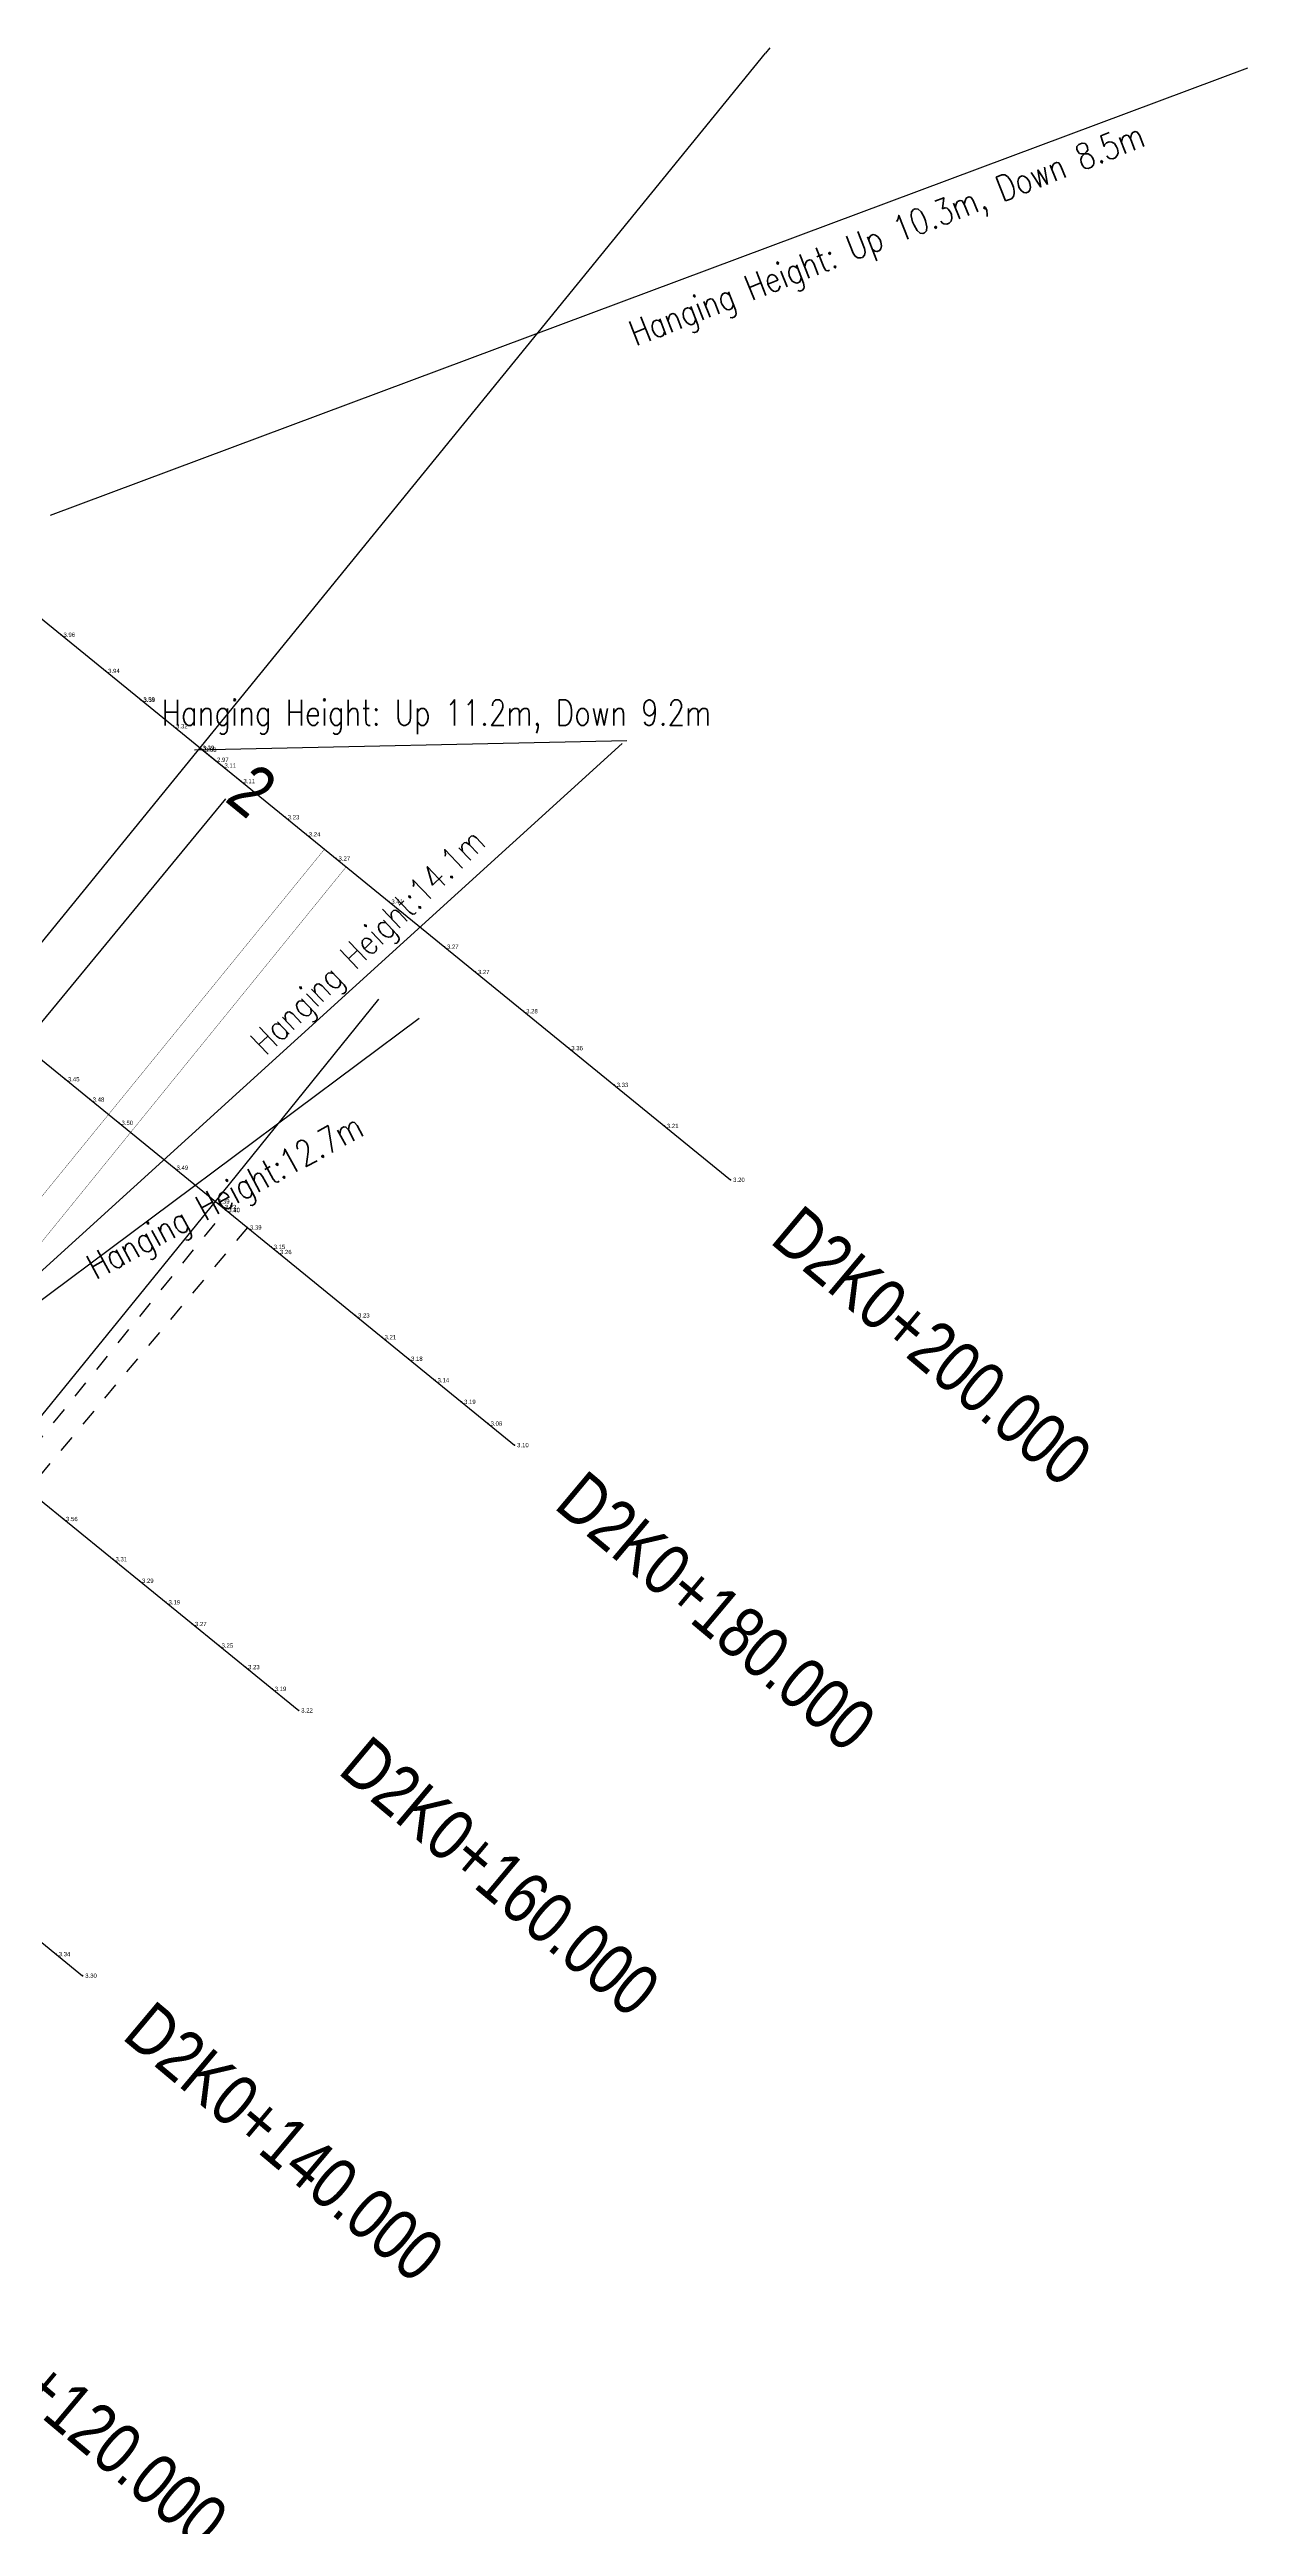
# Model space of a CAD drawing. Header units: metres. Extents: x 570700 to 571606, y 785277 to 786024.
# Drawn here: x 570916.6 to 570986.7, y 785463.8 to 785608.7 of the extents above; entities that cross this region are included whole.
import ezdxf
from ezdxf.enums import TextEntityAlignment as Align

# ---------------------------------------------------------------- set-up
doc = ezdxf.new("R2010")
doc.units = ezdxf.units.M
doc.linetypes.add('X37', pattern=[13, 5, -8])
doc.linetypes.add('X6', pattern=[2, 1, -1])
doc.layers.get('0').update_dxf_attribs({"linetype": 'CONTINUOUS'})
for name, color, linetype in [('DLSS', 4, 'CONTINUOUS'), ('dmx', 7, 'CONTINUOUS'), ('GCD-散点', 1, 'CONTINUOUS'), ('桩号_D2', 2, 'CONTINUOUS'), ('桩号_D3', 2, 'CONTINUOUS'), ('电线悬高等参数', 2, 'CONTINUOUS'), ('道路中线_D2', 7, 'CONTINUOUS')]:
    doc.layers.add(name, color=color, linetype=linetype)
doc.styles.add('EICAD', font='arial.ttf', dxfattribs={"width": 0.8, "height": 2})
doc.styles.get("Standard").update_dxf_attribs({"font": 'rs.shx', "bigfont": 'hztxt.shx'})

# ---------------------------------------------------------------- blocks, each defined once
blk = doc.blocks.new('GC200')
at = {"linetype": 'Continuous', "const_width": 0.2, "flags": 128}
blk.add_lwpolyline([(-0.1, 0, 1), (0.1, 0, 1)], format="xyb", close=True, dxfattribs=at)

msp = doc.modelspace()

# ---------------------------------------------------------------- linework, layer by layer
at = {"layer": 'DLSS', "linetype": 'Continuous', "flags": 128}
for points, elevation in [([(570724.53, 785317.86), (570737.38, 785334.05), (570750.28, 785349.35), (570762.95, 785364.82), (570775.58, 785380.34), (570788.22, 785395.85), (570800.99, 785411.23), (570813.55, 785426.81), (570826.2, 785442.29), (570838.89, 785457.76), (570851.65, 785473.13), (570864.39, 785488.58), (570877.15, 785503.97), (570889.77, 785519.49), (570902.46, 785534.92), (570915.08, 785550.46), (570926.94, 785564.84)], 2.69), ([(570737.85, 785307.93), (570750.23, 785323.64), (570763.85, 785340.45), (570775.43, 785354.69), (570788.07, 785370.18), (570800.66, 785385.72), (570813.26, 785401.25), (570825.8, 785416.82), (570838.45, 785432.31), (570851.11, 785447.8), (570863.75, 785463.29), (570876.29, 785478.86), (570888.44, 785494.76), (570901.05, 785510.31), (570913.71, 785525.79), (570926.32, 785541.3), (570935.87, 785553.13)], 2.71)]:
    msp.add_lwpolyline(points, dxfattribs=dict(at, elevation=elevation))
at = {"layer": 'DLSS', "linetype": 'X37', "const_width": 0.02, "flags": 128}
for points, elevation in [([(570730.63, 785313.77), (570768.54, 785360.27), (570781.14, 785375.81), (570793.79, 785391.3), (570806.43, 785406.8), (570819.13, 785422.25), (570831.68, 785437.82), (570856.96, 785468.82), (570869.6, 785484.32), (570882.26, 785499.8), (570894.82, 785515.37), (570932.7, 785561.9)], 2.94), ([(570731.92, 785312.72), (570769.86, 785359.2), (570782.52, 785374.69), (570795.14, 785390.2), (570807.74, 785405.73), (570820.38, 785421.24), (570832.98, 785436.77), (570858.18, 785467.83), (570870.89, 785483.27), (570883.46, 785498.81), (570896.15, 785514.28), (570933.97, 785560.87)], 2.92)]:
    msp.add_lwpolyline(points, dxfattribs=dict(at, elevation=elevation))
at = {"layer": 'DLSS', "linetype": 'X6', "flags": 128}
for points in [[(570750.77, 785323.19), (570763.4, 785338.68), (570776.1, 785354.14), (570788.8, 785369.85), (570801.37, 785385.16), (570813.89, 785400.72), (570826.54, 785416.23), (570839.21, 785431.68), (570851.86, 785447.19), (570864.42, 785462.74), (570877.1, 785478.2), (570889.05, 785494.26), (570901.71, 785509.76), (570914.34, 785525.26), (570926.95, 785540.82)], [(570928.19, 785539.78), (570915.36, 785524.45), (570902.85, 785508.84), (570890.47, 785493.14), (570878.34, 785477.18), (570865.59, 785461.81), (570853.06, 785446.22), (570840.52, 785430.65), (570827.8, 785415.2), (570815.18, 785399.69), (570802.61, 785384.1), (570789.99, 785368.78), (570777.68, 785353.51), (570764.64, 785337.64), (570751.97, 785322.21)]]:
    msp.add_lwpolyline(points, dxfattribs=at)
at = {"layer": 'dmx'}
for p, q in [((570902.16, 785586.77), (570956.44, 785542.57)), ((570889.53, 785571.26), (570943.81, 785527.06)), ((570876.9, 785555.75), (570931.19, 785511.55)), ((570864.27, 785540.24), (570918.56, 785496.04))]:
    msp.add_line(p, q, dxfattribs=at)
at = {"layer": '桩号_D2', "linetype": 'Continuous'}
msp.add_lwpolyline([(570925.42, 785567.83), (570927.75, 785565.93)], dxfattribs=at)
at = {"layer": '电线悬高等参数', "linetype": 'Continuous', "flags": 128}
for points in [[(570986.66, 785607.57), (570916.67, 785581.41)], [(570905.77, 785527.81), (570950.1, 785568.08)], [(570950.38, 785568.23), (570925.1, 785567.68)], [(570905.77, 785527.81), (570938.23, 785552.03)]]:
    msp.add_lwpolyline(points, dxfattribs=at)
at = {"layer": '道路中线_D2', "color": 4}
for p in [(570723.39, 785319.67), (570799.15, 785412.73)]:
    msp.add_line(p, (570958.49, 785608.44), dxfattribs=at)
at = {"layer": '道路中线_D2', "color": 1, "flags": 128}
msp.add_lwpolyline([(570958.74, 785608.75), (570958.49, 785608.44)], dxfattribs=at)
msp.add_lwpolyline([(570958.74, 785608.75), (570958.49, 785608.44)], dxfattribs=at)

# ---------------------------------------------------------------- block references
at = {"layer": 'GCD-散点'}
ref = msp.add_blockref('GC200', (570917.29, 785574.44, 3.96), dxfattribs=dict(at, xscale=0.25, yscale=0.25, zscale=0.25))
ref.add_attrib('height', '3.96', dxfattribs={"height": 0.25, "style": 'EICAD', "width": 0.8}).set_placement((570917.44, 785574.44, 3.96), align=Align.MIDDLE_LEFT)
ref = msp.add_blockref('GC200', (570919.9, 785572.32, 3.94), dxfattribs=dict(at, xscale=0.25, yscale=0.25, zscale=0.25))
ref.add_attrib('height', '3.94', dxfattribs={"height": 0.25, "style": 'EICAD', "width": 0.8}).set_placement((570920.05, 785572.32, 3.94), align=Align.MIDDLE_LEFT)
ref = msp.add_blockref('GC200', (570921.95, 785570.65, 3.53), dxfattribs=dict(at, xscale=0.25, yscale=0.25, zscale=0.25))
ref.add_attrib('height', '3.53', dxfattribs={"height": 0.25, "style": 'EICAD', "width": 0.8}).set_placement((570922.1, 785570.65, 3.53), align=Align.MIDDLE_LEFT)
ref = msp.add_blockref('GC200', (570921.97, 785570.63, 3.39), dxfattribs=dict(at, xscale=0.25, yscale=0.25, zscale=0.25))
ref.add_attrib('height', '3.39', dxfattribs={"height": 0.25, "style": 'EICAD', "width": 0.8}).set_placement((570922.12, 785570.63), align=Align.MIDDLE_LEFT)
ref = msp.add_blockref('GC200', (570923.87, 785569.09, 3.32), dxfattribs=dict(at, xscale=0.25, yscale=0.25, zscale=0.25))
ref.add_attrib('height', '3.32', dxfattribs={"height": 0.25, "style": 'EICAD', "width": 0.8}).set_placement((570924.02, 785569.09, 3.32), align=Align.MIDDLE_LEFT)
ref = msp.add_blockref('GC200', (570925.42, 785567.83, 3.29), dxfattribs=dict(at, xscale=0.25, yscale=0.25, zscale=0.25))
ref.add_attrib('height', '3.29', dxfattribs={"height": 0.25, "style": 'EICAD', "width": 0.8}).set_placement((570925.57, 785567.83), align=Align.MIDDLE_LEFT)
ref = msp.add_blockref('GC200', (570925.46, 785567.8, 3.11), dxfattribs=dict(at, xscale=0.25, yscale=0.25, zscale=0.25))
ref.add_attrib('height', '3.11', dxfattribs={"height": 0.25, "style": 'EICAD', "width": 0.8}).set_placement((570925.61, 785567.8), align=Align.MIDDLE_LEFT)
ref = msp.add_blockref('GC200', (570925.56, 785567.71, 3.03), dxfattribs=dict(at, xscale=0.25, yscale=0.25, zscale=0.25))
ref.add_attrib('height', '3.03', dxfattribs={"height": 0.25, "style": 'EICAD', "width": 0.8}).set_placement((570925.71, 785567.71, 3.03), align=Align.MIDDLE_LEFT)
ref = msp.add_blockref('GC200', (570926.27, 785567.13, 2.97), dxfattribs=dict(at, xscale=0.25, yscale=0.25, zscale=0.25))
ref.add_attrib('height', '2.97', dxfattribs={"height": 0.25, "style": 'EICAD', "width": 0.8}).set_placement((570926.42, 785567.13, 2.97), align=Align.MIDDLE_LEFT)
ref = msp.add_blockref('GC200', (570926.7, 785566.79, 3.11), dxfattribs=dict(at, xscale=0.25, yscale=0.25, zscale=0.25))
ref.add_attrib('height', '3.11', dxfattribs={"height": 0.25, "style": 'EICAD', "width": 0.8}).set_placement((570926.85, 785566.79, 3.11), align=Align.MIDDLE_LEFT)
ref = msp.add_blockref('GC200', (570927.81, 785565.88, 3.11), dxfattribs=dict(at, xscale=0.25, yscale=0.25, zscale=0.25))
ref.add_attrib('height', '3.11', dxfattribs={"height": 0.25, "style": 'EICAD', "width": 0.8}).set_placement((570927.96, 785565.88, 3.11), align=Align.MIDDLE_LEFT)
ref = msp.add_blockref('GC200', (570930.4, 785563.77, 3.23), dxfattribs=dict(at, xscale=0.25, yscale=0.25, zscale=0.25))
ref.add_attrib('height', '3.23', dxfattribs={"height": 0.25, "style": 'EICAD', "width": 0.8}).set_placement((570930.55, 785563.77, 3.23), align=Align.MIDDLE_LEFT)
ref = msp.add_blockref('GC200', (570931.63, 785562.77, 3.24), dxfattribs=dict(at, xscale=0.25, yscale=0.25, zscale=0.25))
ref.add_attrib('height', '3.24', dxfattribs={"height": 0.25, "style": 'EICAD', "width": 0.8}).set_placement((570931.78, 785562.77, 3.24), align=Align.MIDDLE_LEFT)
ref = msp.add_blockref('GC200', (570933.37, 785561.36, 3.27), dxfattribs=dict(at, xscale=0.25, yscale=0.25, zscale=0.25))
ref.add_attrib('height', '3.27', dxfattribs={"height": 0.25, "style": 'EICAD', "width": 0.8}).set_placement((570933.52, 785561.36, 3.27), align=Align.MIDDLE_LEFT)
ref = msp.add_blockref('GC200', (570936.46, 785558.84, 3.41), dxfattribs=dict(at, xscale=0.25, yscale=0.25, zscale=0.25))
ref.add_attrib('height', '3.41', dxfattribs={"height": 0.25, "style": 'EICAD', "width": 0.8}).set_placement((570936.61, 785558.84, 3.41), align=Align.MIDDLE_LEFT)
ref = msp.add_blockref('GC200', (570939.71, 785556.2, 3.27), dxfattribs=dict(at, xscale=0.25, yscale=0.25, zscale=0.25))
ref.add_attrib('height', '3.27', dxfattribs={"height": 0.25, "style": 'EICAD', "width": 0.8}).set_placement((570939.86, 785556.2, 3.27), align=Align.MIDDLE_LEFT)
ref = msp.add_blockref('GC200', (570941.52, 785554.72, 3.27), dxfattribs=dict(at, xscale=0.25, yscale=0.25, zscale=0.25))
ref.add_attrib('height', '3.27', dxfattribs={"height": 0.25, "style": 'EICAD', "width": 0.8}).set_placement((570941.67, 785554.72, 3.27), align=Align.MIDDLE_LEFT)
ref = msp.add_blockref('GC200', (570944.34, 785552.43, 3.28), dxfattribs=dict(at, xscale=0.25, yscale=0.25, zscale=0.25))
ref.add_attrib('height', '3.28', dxfattribs={"height": 0.25, "style": 'EICAD', "width": 0.8}).set_placement((570944.49, 785552.43, 3.28), align=Align.MIDDLE_LEFT)
ref = msp.add_blockref('GC200', (570946.98, 785550.27, 3.36), dxfattribs=dict(at, xscale=0.25, yscale=0.25, zscale=0.25))
ref.add_attrib('height', '3.36', dxfattribs={"height": 0.25, "style": 'EICAD', "width": 0.8}).set_placement((570947.13, 785550.27, 3.36), align=Align.MIDDLE_LEFT)
ref = msp.add_blockref('GC200', (570917.55, 785548.45, 3.45), dxfattribs=dict(at, xscale=0.25, yscale=0.25, zscale=0.25))
ref.add_attrib('height', '3.45', dxfattribs={"height": 0.25, "style": 'EICAD', "width": 0.8}).set_placement((570917.7, 785548.45, 3.45), align=Align.MIDDLE_LEFT)
ref = msp.add_blockref('GC200', (570919, 785547.26, 3.48), dxfattribs=dict(at, xscale=0.25, yscale=0.25, zscale=0.25))
ref.add_attrib('height', '3.48', dxfattribs={"height": 0.25, "style": 'EICAD', "width": 0.8}).set_placement((570919.15, 785547.26, 3.48), align=Align.MIDDLE_LEFT)
ref = msp.add_blockref('GC200', (570949.63, 785548.12, 3.33), dxfattribs=dict(at, xscale=0.25, yscale=0.25, zscale=0.25))
ref.add_attrib('height', '3.33', dxfattribs={"height": 0.25, "style": 'EICAD', "width": 0.8}).set_placement((570949.78, 785548.12, 3.33), align=Align.MIDDLE_LEFT)
ref = msp.add_blockref('GC200', (570920.68, 785545.9, 3.5), dxfattribs=dict(at, xscale=0.25, yscale=0.25, zscale=0.25))
ref.add_attrib('height', '3.50', dxfattribs={"height": 0.25, "style": 'EICAD', "width": 0.8}).set_placement((570920.83, 785545.9, 3.5), align=Align.MIDDLE_LEFT)
ref = msp.add_blockref('GC200', (570952.57, 785545.72, 3.21), dxfattribs=dict(at, xscale=0.25, yscale=0.25, zscale=0.25))
ref.add_attrib('height', '3.21', dxfattribs={"height": 0.25, "style": 'EICAD', "width": 0.8}).set_placement((570952.72, 785545.72, 3.21), align=Align.MIDDLE_LEFT)
ref = msp.add_blockref('GC200', (570923.9, 785543.28, 3.49), dxfattribs=dict(at, xscale=0.25, yscale=0.25, zscale=0.25))
ref.add_attrib('height', '3.49', dxfattribs={"height": 0.25, "style": 'EICAD', "width": 0.8}).set_placement((570924.05, 785543.28, 3.49), align=Align.MIDDLE_LEFT)
ref = msp.add_blockref('GC200', (570956.44, 785542.57, 3.2), dxfattribs=dict(at, xscale=0.25, yscale=0.25, zscale=0.25))
ref.add_attrib('height', '3.20', dxfattribs={"height": 0.25, "style": 'EICAD', "width": 0.8}).set_placement((570956.59, 785542.57), align=Align.MIDDLE_LEFT)
ref = msp.add_blockref('GC200', (570926.32, 785541.3, 3.39), dxfattribs=dict(at, xscale=0.25, yscale=0.25, zscale=0.25))
ref.add_attrib('height', '3.39', dxfattribs={"height": 0.25, "style": 'EICAD', "width": 0.8}).set_placement((570926.47, 785541.3, 3.39), align=Align.MIDDLE_LEFT)
ref = msp.add_blockref('GC200', (570926.72, 785540.98, 3.22), dxfattribs=dict(at, xscale=0.25, yscale=0.25, zscale=0.25))
ref.add_attrib('height', '3.22', dxfattribs={"height": 0.25, "style": 'EICAD', "width": 0.8}).set_placement((570926.87, 785540.98, 3.22), align=Align.MIDDLE_LEFT)
ref = msp.add_blockref('GC200', (570926.93, 785540.81, 3.2), dxfattribs=dict(at, xscale=0.25, yscale=0.25, zscale=0.25))
ref.add_attrib('height', '3.20', dxfattribs={"height": 0.25, "style": 'EICAD', "width": 0.8}).set_placement((570927.08, 785540.81), align=Align.MIDDLE_LEFT)
ref = msp.add_blockref('GC200', (570926.93, 785540.8, 3.4), dxfattribs=dict(at, xscale=0.25, yscale=0.25, zscale=0.25))
ref.add_attrib('height', '3.40', dxfattribs={"height": 0.25, "style": 'EICAD', "width": 0.8}).set_placement((570927.08, 785540.8, 3.4), align=Align.MIDDLE_LEFT)
ref = msp.add_blockref('GC200', (570928.19, 785539.78, 3.39), dxfattribs=dict(at, xscale=0.25, yscale=0.25, zscale=0.25))
ref.add_attrib('height', '3.39', dxfattribs={"height": 0.25, "style": 'EICAD', "width": 0.8}).set_placement((570928.34, 785539.78, 3.39), align=Align.MIDDLE_LEFT)
ref = msp.add_blockref('GC200', (570929.58, 785538.65, 3.15), dxfattribs=dict(at, xscale=0.25, yscale=0.25, zscale=0.25))
ref.add_attrib('height', '3.15', dxfattribs={"height": 0.25, "style": 'EICAD', "width": 0.8}).set_placement((570929.73, 785538.65, 3.15), align=Align.MIDDLE_LEFT)
ref = msp.add_blockref('GC200', (570929.95, 785538.35, 3.26), dxfattribs=dict(at, xscale=0.25, yscale=0.25, zscale=0.25))
ref.add_attrib('height', '3.26', dxfattribs={"height": 0.25, "style": 'EICAD', "width": 0.8}).set_placement((570930.1, 785538.35, 3.26), align=Align.MIDDLE_LEFT)
ref = msp.add_blockref('GC200', (570934.51, 785534.64, 3.23), dxfattribs=dict(at, xscale=0.25, yscale=0.25, zscale=0.25))
ref.add_attrib('height', '3.23', dxfattribs={"height": 0.25, "style": 'EICAD', "width": 0.8}).set_placement((570934.66, 785534.64, 3.23), align=Align.MIDDLE_LEFT)
ref = msp.add_blockref('GC200', (570936.06, 785533.37, 3.21), dxfattribs=dict(at, xscale=0.25, yscale=0.25, zscale=0.25))
ref.add_attrib('height', '3.21', dxfattribs={"height": 0.25, "style": 'EICAD', "width": 0.8}).set_placement((570936.21, 785533.37, 3.21), align=Align.MIDDLE_LEFT)
ref = msp.add_blockref('GC200', (570937.61, 785532.11, 3.18), dxfattribs=dict(at, xscale=0.25, yscale=0.25, zscale=0.25))
ref.add_attrib('height', '3.18', dxfattribs={"height": 0.25, "style": 'EICAD', "width": 0.8}).set_placement((570937.76, 785532.11, 3.18), align=Align.MIDDLE_LEFT)
ref = msp.add_blockref('GC200', (570939.16, 785530.85, 3.14), dxfattribs=dict(at, xscale=0.25, yscale=0.25, zscale=0.25))
ref.add_attrib('height', '3.14', dxfattribs={"height": 0.25, "style": 'EICAD', "width": 0.8}).set_placement((570939.31, 785530.85, 3.14), align=Align.MIDDLE_LEFT)
ref = msp.add_blockref('GC200', (570940.71, 785529.59, 3.19), dxfattribs=dict(at, xscale=0.25, yscale=0.25, zscale=0.25))
ref.add_attrib('height', '3.19', dxfattribs={"height": 0.25, "style": 'EICAD', "width": 0.8}).set_placement((570940.86, 785529.59, 3.19), align=Align.MIDDLE_LEFT)
ref = msp.add_blockref('GC200', (570942.26, 785528.32, 3.08), dxfattribs=dict(at, xscale=0.25, yscale=0.25, zscale=0.25))
ref.add_attrib('height', '3.08', dxfattribs={"height": 0.25, "style": 'EICAD', "width": 0.8}).set_placement((570942.41, 785528.32, 3.08), align=Align.MIDDLE_LEFT)
ref = msp.add_blockref('GC200', (570943.81, 785527.06, 3.1), dxfattribs=dict(at, xscale=0.25, yscale=0.25, zscale=0.25))
ref.add_attrib('height', '3.10', dxfattribs={"height": 0.25, "style": 'EICAD', "width": 0.8}).set_placement((570943.96, 785527.06), align=Align.MIDDLE_LEFT)
ref = msp.add_blockref('GC200', (570917.44, 785522.74, 3.56), dxfattribs=dict(at, xscale=0.25, yscale=0.25, zscale=0.25))
ref.add_attrib('height', '3.56', dxfattribs={"height": 0.25, "style": 'EICAD', "width": 0.8}).set_placement((570917.59, 785522.74, 3.56), align=Align.MIDDLE_LEFT)
ref = msp.add_blockref('GC200', (570920.33, 785520.39, 3.31), dxfattribs=dict(at, xscale=0.25, yscale=0.25, zscale=0.25))
ref.add_attrib('height', '3.31', dxfattribs={"height": 0.25, "style": 'EICAD', "width": 0.8}).set_placement((570920.48, 785520.39, 3.31), align=Align.MIDDLE_LEFT)
ref = msp.add_blockref('GC200', (570921.88, 785519.13, 3.29), dxfattribs=dict(at, xscale=0.25, yscale=0.25, zscale=0.25))
ref.add_attrib('height', '3.29', dxfattribs={"height": 0.25, "style": 'EICAD', "width": 0.8}).set_placement((570922.03, 785519.13, 3.29), align=Align.MIDDLE_LEFT)
ref = msp.add_blockref('GC200', (570923.43, 785517.87, 3.19), dxfattribs=dict(at, xscale=0.25, yscale=0.25, zscale=0.25))
ref.add_attrib('height', '3.19', dxfattribs={"height": 0.25, "style": 'EICAD', "width": 0.8}).set_placement((570923.58, 785517.87, 3.19), align=Align.MIDDLE_LEFT)
ref = msp.add_blockref('GC200', (570924.98, 785516.6, 3.27), dxfattribs=dict(at, xscale=0.25, yscale=0.25, zscale=0.25))
ref.add_attrib('height', '3.27', dxfattribs={"height": 0.25, "style": 'EICAD', "width": 0.8}).set_placement((570925.13, 785516.6, 3.27), align=Align.MIDDLE_LEFT)
ref = msp.add_blockref('GC200', (570926.53, 785515.34, 3.25), dxfattribs=dict(at, xscale=0.25, yscale=0.25, zscale=0.25))
ref.add_attrib('height', '3.25', dxfattribs={"height": 0.25, "style": 'EICAD', "width": 0.8}).set_placement((570926.68, 785515.34, 3.25), align=Align.MIDDLE_LEFT)
ref = msp.add_blockref('GC200', (570928.08, 785514.08, 3.23), dxfattribs=dict(at, xscale=0.25, yscale=0.25, zscale=0.25))
ref.add_attrib('height', '3.23', dxfattribs={"height": 0.25, "style": 'EICAD', "width": 0.8}).set_placement((570928.23, 785514.08, 3.23), align=Align.MIDDLE_LEFT)
ref = msp.add_blockref('GC200', (570929.64, 785512.81, 3.19), dxfattribs=dict(at, xscale=0.25, yscale=0.25, zscale=0.25))
ref.add_attrib('height', '3.19', dxfattribs={"height": 0.25, "style": 'EICAD', "width": 0.8}).set_placement((570929.79, 785512.81, 3.19), align=Align.MIDDLE_LEFT)
ref = msp.add_blockref('GC200', (570931.19, 785511.55, 3.22), dxfattribs=dict(at, xscale=0.25, yscale=0.25, zscale=0.25))
ref.add_attrib('height', '3.22', dxfattribs={"height": 0.25, "style": 'EICAD', "width": 0.8}).set_placement((570931.34, 785511.55), align=Align.MIDDLE_LEFT)
ref = msp.add_blockref('GC200', (570917.01, 785497.3, 3.34), dxfattribs=dict(at, xscale=0.25, yscale=0.25, zscale=0.25))
ref.add_attrib('height', '3.34', dxfattribs={"height": 0.25, "style": 'EICAD', "width": 0.8}).set_placement((570917.16, 785497.3, 3.34), align=Align.MIDDLE_LEFT)
ref = msp.add_blockref('GC200', (570918.56, 785496.04, 3.3), dxfattribs=dict(at, xscale=0.25, yscale=0.25, zscale=0.25))
ref.add_attrib('height', '3.30', dxfattribs={"height": 0.25, "style": 'EICAD', "width": 0.8}).set_placement((570918.71, 785496.04), align=Align.MIDDLE_LEFT)

# ---------------------------------------------------------------- texts
at = {"layer": '桩号_D2', "style": 'EICAD', "width": 0.8}
msp.add_text('2', height=3, rotation=320.8497, dxfattribs=at).set_placement((570926.8, 785564.76))
at = {"layer": '桩号_D3', "style": 'EICAD', "width": 0.8}
for s, p in [('D2K0+200.000', (570958.67, 785538.93)), ('D2K0+180.000', (570946.04, 785523.42)), ('D2K0+160.000', (570933.41, 785507.91)), ('D2K0+140.000', (570920.79, 785492.4)), ('D2K0+120.000', (570908.16, 785476.89))]:
    msp.add_text(s, height=3, rotation=320, dxfattribs=at).set_placement(p)
at = {"layer": '电线悬高等参数', "linetype": 'Continuous', "width": 0.8}
for s, rotation, p in [('Hanging Height: Up 10.3m, Down 8.5m', 21.4936, (570965.65, 785597.67, 0.13)), ('Hanging Height:14.1m', 43.7784, (570935.37, 785556.36, 0.13)), ('Hanging Height:12.7m', 28.3706, (570926.97, 785541.43, 0.13))]:
    msp.add_text(s, height=1.5, rotation=rotation, dxfattribs=at).set_placement(p, align=Align.MIDDLE)
msp.add_text('Hanging Height: Up 11.2m, Down 9.2m', height=1.5, dxfattribs=at).set_placement((570939.25, 785569.67, 0.13), align=Align.MIDDLE)

doc.saveas('drawing.dxf')
